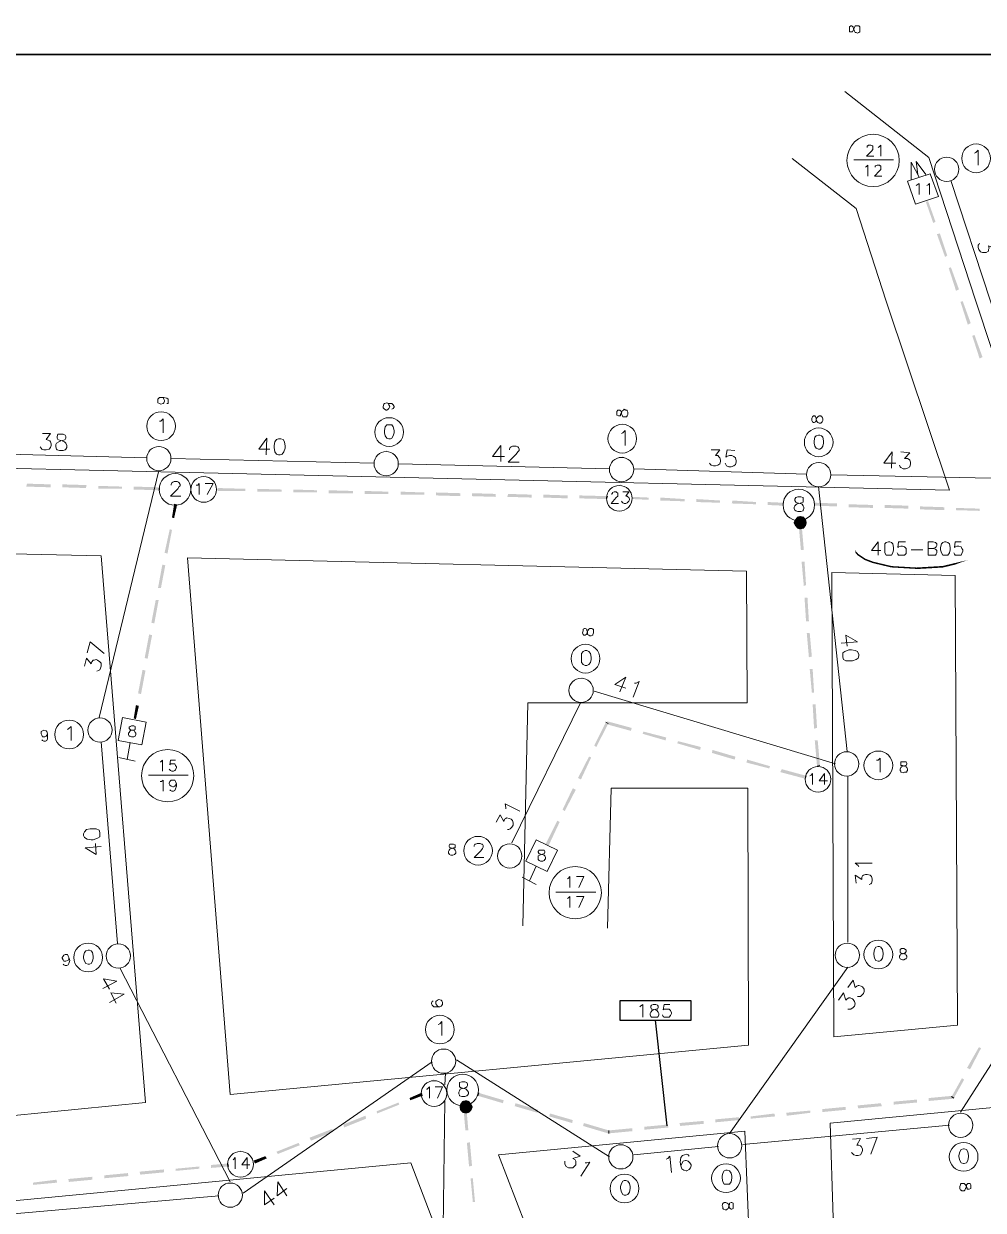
# Model space of a CAD drawing. Header units: millimetres. Extents: x -5 to 817, y 96 to 1062.
# Drawn here: x 230.9 to 338.4, y 295 to 427.9 of the extents above; entities that cross this region are included whole.
import ezdxf

# ---------------------------------------------------------------- set-up
doc = ezdxf.new("R2010")
doc.units = ezdxf.units.MM
for name, color, linetype, true_color in [('PDF_AERIAL', 8, 'Continuous', 0x808080), ('PDF_BORDER', 13, 'Continuous', 0xb85c5c), ('PDF_FEED', 11, 'Continuous', 0xff7f7f), ('PDF_HCOUNT', 8, 'Continuous', 0x808080), ('PDF_POLENUMBER', 8, 'Continuous', 0x808080), ('PDF_RDBKGRD', 8, 'Continuous', 0x808080), ('PDF_STRAND', 8, 'Continuous', 0x808080), ('PDF_TRUNKEXT', 8, 'Continuous', 0x808080)]:
    doc.layers.add(name, color=color, linetype=linetype, true_color=true_color)
doc.layers.add('PDF_DISTANCE', color=7, linetype='Continuous')

msp = doc.modelspace()

# ---------------------------------------------------------------- linework, layer by layer
at = {"layer": 'PDF_AERIAL', "lineweight": 9}
for points in [[(340.24, 393.71), (339.25, 396.84), (334.8, 410.36)], [(339.5, 403.68), (339.83, 402.69), (339, 403.02), (339.08, 402.78), (339, 402.61), (339, 402.45), (338.75, 402.28), (338.59, 402.28), (338.34, 402.28), (338.1, 402.36), (337.93, 402.61), (337.85, 402.86), (337.85, 403.11), (337.93, 403.19), (338.01, 403.35)], [(232.97, 382), (233.88, 382), (233.39, 381.34), (233.63, 381.26), (233.8, 381.17), (233.88, 381.09), (233.96, 380.84), (233.96, 380.68), (233.88, 380.43), (233.72, 380.27), (233.39, 380.18), (233.14, 380.18), (232.89, 380.27), (232.81, 380.35), (232.73, 380.51)], [(258.04, 379.61), (258.12, 381.5), (257.21, 380.27), (258.45, 380.27)], [(284.34, 378.87), (284.34, 380.68), (283.43, 379.44), (284.75, 379.44)], [(285.33, 380.18), (285.33, 380.27), (285.41, 380.43), (285.49, 380.51), (285.66, 380.6), (286.07, 380.6), (286.24, 380.51), (286.32, 380.43), (286.4, 380.27), (286.4, 380.1), (286.24, 379.94), (286.07, 379.69), (285.16, 378.78), (286.4, 378.78)], [(244.68, 379.28), (223.33, 379.85)], [(270.16, 378.7), (247.4, 379.2)], [(307.92, 380.18), (308.91, 380.18), (308.41, 379.53), (308.66, 379.53), (308.83, 379.36), (308.91, 379.28), (308.99, 379.03), (308.99, 378.87), (308.91, 378.62), (308.66, 378.45), (308.41, 378.37), (308.17, 378.37), (307.92, 378.45), (307.84, 378.54), (307.75, 378.7)], [(310.56, 380.1), (309.73, 380.18), (309.57, 379.36), (309.65, 379.44), (309.98, 379.53), (310.23, 379.53), (310.48, 379.44), (310.64, 379.28), (310.72, 378.95), (310.72, 378.78), (310.64, 378.54), (310.48, 378.37), (310.15, 378.29), (309.9, 378.29), (309.65, 378.37), (309.57, 378.54), (309.49, 378.7)], [(328.12, 378.12), (328.2, 379.94), (327.29, 378.7), (328.61, 378.7)], [(329.19, 379.94), (330.18, 379.85), (329.6, 379.2), (329.93, 379.2), (330.1, 379.11), (330.18, 379.03), (330.26, 378.78), (330.26, 378.62), (330.18, 378.29), (329.93, 378.12), (329.69, 378.04), (329.44, 378.04), (329.19, 378.21), (329.11, 378.29), (329.03, 378.45)], [(239.32, 350.17), (246, 377.88)], [(296.54, 378.04), (272.88, 378.62)], [(318.64, 377.46), (299.26, 378.04)], [(321.36, 377.38), (344.69, 376.89)], [(323.17, 346.38), (319.96, 376.06)], [(322.51, 358.5), (324.33, 358.67), (323.01, 359.41), (323.17, 358.17)], [(239.9, 357.35), (238.33, 358.67), (238, 357.43)], [(237.67, 355.95), (237.92, 356.85), (238.42, 356.19), (238.5, 356.44), (238.66, 356.6), (238.75, 356.6), (238.99, 356.69), (239.16, 356.6), (239.41, 356.44), (239.57, 356.27), (239.57, 355.95), (239.49, 355.7), (239.41, 355.53), (239.24, 355.45), (239.08, 355.37)], [(297.7, 353.06), (298.36, 354.71), (297.12, 353.88), (298.36, 353.47)], [(299.34, 354.05), (299.51, 354.05), (299.84, 354.21), (299.18, 352.48)], [(321.85, 344.98), (294.81, 353.14)], [(293.33, 351.91), (285.58, 336.16)], [(241.38, 324.86), (239.57, 347.45)], [(323.25, 325.03), (323.25, 343.66)], [(284.92, 339.95), (284.92, 340.12), (284.83, 340.53), (286.48, 339.7)], [(283.84, 338.47), (284.26, 339.29), (284.67, 338.55), (284.75, 338.8), (284.92, 338.88), (285, 338.96), (285.33, 338.88), (285.49, 338.8), (285.66, 338.63), (285.74, 338.38), (285.74, 338.14), (285.58, 337.89), (285.41, 337.72), (285.25, 337.64), (285.08, 337.64)], [(239.57, 335.75), (237.76, 335.58), (238.99, 334.84), (238.91, 336.08)], [(324.49, 333.44), (324.41, 333.6), (324.08, 333.85), (325.98, 333.85)], [(324.16, 331.62), (324.08, 332.53), (324.82, 332.04), (324.82, 332.28), (324.9, 332.45), (324.99, 332.53), (325.23, 332.61), (325.4, 332.61), (325.73, 332.53), (325.89, 332.37), (325.98, 332.12), (325.98, 331.87), (325.89, 331.62), (325.81, 331.54), (325.65, 331.46)], [(254, 298.15), (241.63, 322.14)], [(309.98, 303.59), (323.25, 322.22)], [(335.87, 305.98), (346.67, 322.8)], [(239.74, 319.83), (241.3, 320.66), (239.82, 320.9), (240.48, 319.75)], [(323.25, 319.92), (323.83, 320.74), (324.08, 319.92), (324.24, 320.08), (324.41, 320.16), (324.49, 320.16), (324.74, 320.08), (324.9, 320), (325.07, 319.75), (325.07, 319.5), (324.99, 319.26), (324.82, 319.09), (324.66, 318.93), (324.49, 318.93), (324.33, 318.93)], [(240.48, 318.27), (242.13, 319.17), (240.64, 319.34), (241.22, 318.18)], [(322.18, 318.51), (322.76, 319.34), (323.01, 318.51), (323.17, 318.68), (323.34, 318.76), (323.5, 318.76), (323.75, 318.68), (323.83, 318.6), (324, 318.35), (324.08, 318.1), (324, 317.85), (323.83, 317.69), (323.58, 317.52), (323.5, 317.52), (323.25, 317.52)], [(276.67, 311.59), (255.48, 296.91)], [(279.39, 311.84), (296.54, 300.95)], [(278.07, 309.03), (278.16, 310.35)], [(277.83, 287.35), (278.07, 307.22)], [(311.46, 302.35), (334.63, 304.5)], [(325.81, 301.28), (326.55, 303.18), (325.32, 303.01)], [(299.26, 301.2), (308.74, 302.11)], [(323.75, 302.93), (324.66, 303.01), (324.24, 302.27), (324.49, 302.27), (324.66, 302.19), (324.74, 302.11), (324.9, 301.86), (324.9, 301.69), (324.82, 301.45), (324.66, 301.2), (324.41, 301.12), (324.16, 301.12), (323.91, 301.2), (323.83, 301.28), (323.67, 301.45)], [(292.42, 301.61), (293.24, 301.04), (292.42, 300.79), (292.67, 300.62), (292.75, 300.46), (292.75, 300.29), (292.75, 300.05), (292.58, 299.88), (292.42, 299.72), (292.17, 299.72), (291.92, 299.72), (291.68, 299.88), (291.51, 300.13), (291.51, 300.21), (291.51, 300.46)], [(302.89, 300.71), (303.06, 300.79), (303.3, 301.04), (303.47, 299.22)], [(305.45, 301.04), (305.36, 301.2), (305.12, 301.28), (304.95, 301.2), (304.7, 301.12), (304.54, 300.87), (304.46, 300.38), (304.54, 299.96), (304.62, 299.63), (304.87, 299.47), (305.12, 299.39), (305.2, 299.39), (305.45, 299.55), (305.61, 299.72), (305.69, 299.96), (305.69, 300.05), (305.53, 300.29), (305.36, 300.46), (305.12, 300.54), (305.03, 300.54), (304.79, 300.46), (304.62, 300.21), (304.54, 299.96)], [(293.82, 300.29), (293.99, 300.29), (294.32, 300.38), (293.33, 298.81)], [(260.35, 296.58), (259.36, 298.15), (259.28, 296.58), (260.35, 297.41)], [(252.76, 296.58), (229.26, 294.52)], [(258.95, 295.59), (257.87, 297.16), (257.87, 295.59), (258.95, 296.34)]]:
    msp.add_lwpolyline(points, dxfattribs=at)
for points in [[(234.95, 381.92), (234.71, 381.92), (234.62, 381.67), (234.62, 381.5), (234.71, 381.34), (234.87, 381.26), (235.2, 381.17), (235.45, 381.09), (235.61, 380.93), (235.7, 380.68), (235.7, 380.43), (235.61, 380.27), (235.53, 380.18), (235.28, 380.1), (234.87, 380.1), (234.62, 380.18), (234.54, 380.27), (234.46, 380.51), (234.46, 380.76), (234.54, 380.93), (234.79, 381.09), (235.04, 381.17), (235.37, 381.26), (235.53, 381.34), (235.61, 381.5), (235.61, 381.67), (235.53, 381.83), (235.28, 381.92)], [(259.44, 381.42), (259.19, 381.34), (259.03, 381.09), (258.95, 380.68), (258.95, 380.43), (259.03, 379.94), (259.19, 379.69), (259.44, 379.61), (259.61, 379.61), (259.85, 379.69), (260.02, 379.94), (260.18, 380.35), (260.18, 380.6), (260.1, 381.09), (259.94, 381.34), (259.69, 381.42)], [(324.49, 357.26), (324.33, 357.59), (324.08, 357.68), (323.67, 357.76), (323.34, 357.76), (322.92, 357.59), (322.68, 357.43), (322.68, 357.1), (322.68, 356.93), (322.76, 356.69), (323.01, 356.52), (323.5, 356.52), (323.75, 356.52), (324.16, 356.69), (324.41, 356.85), (324.49, 357.1)], [(237.59, 336.98), (237.67, 336.73), (238, 336.57), (238.42, 336.49), (238.66, 336.49), (239.16, 336.65), (239.41, 336.82), (239.41, 337.15), (239.41, 337.31), (239.32, 337.56), (238.99, 337.72), (238.58, 337.72), (238.33, 337.72), (237.92, 337.64), (237.67, 337.39), (237.59, 337.15)]]:
    msp.add_lwpolyline(points, close=True, dxfattribs=at)
at = {"layer": 'PDF_BORDER', "lineweight": 25}
for points in [[(368.85, 424.46), (140.8, 424.46), (140.8, 505.83)], [(140.8, 205.97), (140.8, 424.46), (416.67, 424.46)]]:
    msp.add_lwpolyline(points, dxfattribs=at)
at = {"layer": 'PDF_DISTANCE', "color": 145, "lineweight": 25, "true_color": 0x4a8395}
msp.add_lwpolyline([(297.7, 316.29), (305.69, 316.29), (305.69, 318.43), (297.7, 318.43)], close=True, dxfattribs=at)
at = {"layer": 'PDF_DISTANCE', "lineweight": 0}
for points in [[(299.92, 317.77), (300, 317.85), (300.25, 318.02), (300.25, 316.62)], [(303.3, 318.02), (302.64, 318.02), (302.56, 317.44), (302.64, 317.52), (302.81, 317.52), (303.06, 317.52), (303.22, 317.52), (303.38, 317.36), (303.47, 317.11), (303.47, 317.03), (303.38, 316.78), (303.22, 316.62), (303.06, 316.62), (302.81, 316.62), (302.64, 316.62), (302.56, 316.7), (302.48, 316.87)]]:
    msp.add_lwpolyline(points, dxfattribs=at)
msp.add_lwpolyline([(301.41, 318.02), (301.24, 317.94), (301.16, 317.85), (301.16, 317.69), (301.24, 317.52), (301.32, 317.52), (301.65, 317.44), (301.82, 317.36), (301.98, 317.19), (302.07, 317.03), (302.07, 316.87), (301.98, 316.7), (301.9, 316.62), (301.74, 316.62), (301.41, 316.62), (301.24, 316.62), (301.16, 316.7), (301.08, 316.87), (301.08, 317.03), (301.16, 317.19), (301.32, 317.36), (301.49, 317.44), (301.74, 317.52), (301.9, 317.52), (301.98, 317.69), (301.98, 317.85), (301.9, 317.94), (301.74, 318.02)], close=True, dxfattribs=at)
at = {"layer": 'PDF_DISTANCE', "color": 145, "lineweight": 25, "true_color": 0x4a8395}
msp.add_lwpolyline([(301.65, 316.29), (302.97, 304.42)], dxfattribs=at)
at = {"layer": 'PDF_FEED', "color": 7, "lineweight": 9}
for points in [[(325.4, 414.07), (325.4, 414.24), (325.48, 414.24), (325.56, 414.32), (325.81, 414.32), (325.98, 414.24), (326.06, 414.24), (326.06, 414.07), (326.06, 413.99), (326.06, 413.82), (325.89, 413.66), (325.32, 413.08), (326.14, 413.08)], [(326.64, 414.07), (326.8, 414.15), (326.96, 414.32), (326.96, 413.08)], [(325.23, 411.84), (325.32, 411.93), (325.48, 412.09), (325.48, 410.86)], [(326.31, 411.84), (326.31, 412.01), (326.39, 412.01), (326.55, 412.09), (326.8, 412.09), (326.88, 412.01), (326.96, 412.01), (326.96, 411.84), (326.96, 411.76), (326.96, 411.6), (326.8, 411.43), (326.22, 410.86), (327.05, 410.86)], [(330.92, 409.78), (331, 409.87), (331.25, 410.03), (331.25, 408.79)], [(332.08, 409.78), (332.24, 409.87), (332.41, 410.03), (332.41, 408.79)], [(250.21, 376.23), (250.37, 376.23), (250.54, 376.39), (250.54, 375.16)], [(251.44, 375.16), (252.1, 376.39), (251.2, 376.39)], [(296.79, 375.16), (296.79, 375.24), (296.87, 375.32), (296.87, 375.4), (297.04, 375.49), (297.28, 375.49), (297.37, 375.4), (297.45, 375.32), (297.45, 375.24), (297.45, 375.07), (297.45, 374.99), (297.28, 374.83), (296.71, 374.17), (297.53, 374.17)], [(298.03, 375.49), (298.69, 375.49), (298.36, 374.99), (298.52, 374.99), (298.6, 374.91), (298.69, 374.83), (298.77, 374.66), (298.77, 374.58), (298.69, 374.41), (298.52, 374.25), (298.36, 374.17), (298.19, 374.17), (298.03, 374.25), (297.94, 374.33), (297.86, 374.41)], [(246.17, 345.23), (246.25, 345.23), (246.41, 345.39), (246.41, 344.16)], [(247.9, 345.39), (247.32, 345.39), (247.24, 344.9), (247.32, 344.98), (247.49, 344.98), (247.65, 344.98), (247.82, 344.98), (247.9, 344.81), (247.98, 344.65), (247.98, 344.57), (247.9, 344.32), (247.82, 344.24), (247.65, 344.16), (247.49, 344.16), (247.32, 344.24), (247.24, 344.32), (247.16, 344.4)], [(246.17, 343), (246.33, 343), (246.5, 343.17), (246.5, 341.93)], [(247.98, 342.75), (247.9, 342.59), (247.82, 342.51), (247.65, 342.42), (247.57, 342.42), (247.4, 342.51), (247.24, 342.59), (247.16, 342.75), (247.16, 342.84), (247.24, 343), (247.4, 343.17), (247.57, 343.17), (247.65, 343.17), (247.82, 343.17), (247.9, 343), (247.98, 342.75), (247.98, 342.51), (247.9, 342.18), (247.82, 342.01), (247.65, 341.93), (247.49, 341.93), (247.32, 342.01), (247.24, 342.09)], [(318.97, 343.66), (319.13, 343.74), (319.3, 343.91), (319.3, 342.67)], [(320.62, 342.67), (320.62, 343.91), (320.04, 343.08), (320.95, 343.08)], [(291.84, 332.12), (291.92, 332.2), (292.09, 332.37), (292.09, 331.13)], [(293.08, 331.13), (293.66, 332.37), (292.83, 332.37)], [(291.84, 329.89), (291.92, 329.97), (292.09, 330.14), (292.09, 328.9)], [(293.08, 328.9), (293.66, 330.14), (292.83, 330.14)], [(276.01, 308.54), (276.09, 308.54), (276.34, 308.79), (276.34, 307.55)], [(277.25, 307.55), (277.83, 308.79), (277, 308.79)], [(254.33, 300.62), (254.41, 300.71), (254.58, 300.87), (254.58, 299.63)], [(255.9, 299.63), (255.9, 300.87), (255.32, 300.05), (256.22, 300.05)]]:
    msp.add_lwpolyline(points, dxfattribs=at)
at = {"layer": 'PDF_FEED', "lineweight": 20}
for points in [[(323.91, 412.67), (328.37, 412.67)], [(331.99, 411.02), (330.92, 412.5), (331.09, 411.02), (330.35, 412.42), (330.35, 410.44)], [(331.09, 411.02), (331.25, 410.69)], [(331.25, 410.69), (331.25, 410.69)], [(332.9, 409.87), (332.9, 409.87)], [(330.43, 408.96), (330.43, 408.96)], [(332.08, 408.13), (332.08, 408.13)], [(247.4, 376.23), (247.4, 376.31), (247.49, 376.47), (247.57, 376.56), (247.73, 376.64), (248.06, 376.64), (248.23, 376.56), (248.31, 376.47), (248.39, 376.31), (248.39, 376.14), (248.31, 376.06), (248.15, 375.81), (247.32, 374.99), (248.47, 374.99)], [(251.2, 377.3), (251.2, 377.3)], [(297.78, 376.31), (297.78, 376.31)], [(249.71, 375.81), (249.71, 375.81)], [(252.6, 375.73), (252.6, 375.73)], [(251.11, 374.33), (251.11, 374.33)], [(296.21, 374.83), (296.21, 374.83)], [(299.18, 374.74), (299.18, 374.74)], [(297.7, 373.34), (297.7, 373.34)], [(243.28, 349.93), (243.28, 349.93)], [(241.71, 348.85), (241.71, 348.85)], [(244.35, 348.36), (244.35, 348.36)], [(242.79, 347.37), (242.46, 345.47)], [(242.79, 347.37), (242.79, 347.37)], [(241.55, 345.72), (243.36, 345.31)], [(319.96, 344.73), (319.96, 344.73)], [(244.85, 343.74), (249.3, 343.74)], [(318.47, 343.25), (318.47, 343.25)], [(321.44, 343.33), (321.44, 343.33)], [(319.96, 341.85), (319.96, 341.85)], [(287.72, 335.33), (287.72, 335.33)], [(289.53, 335.91), (289.53, 335.91)], [(290.11, 334.18), (290.11, 334.18)], [(288.3, 333.52), (287.55, 331.87)], [(288.3, 333.52), (288.3, 333.52)], [(286.73, 332.28), (288.3, 331.46)], [(290.52, 330.63), (294.98, 330.63)], [(276.75, 309.61), (276.75, 309.61)], [(275.44, 307.96), (275.44, 307.96)], [(278.4, 308.29), (278.4, 308.29)], [(277.08, 306.64), (277.08, 306.64)], [(255.15, 301.69), (255.15, 301.69)], [(253.83, 300.05), (253.83, 300.05)], [(256.72, 300.38), (256.72, 300.38)], [(255.4, 298.73), (255.4, 298.73)]]:
    msp.add_lwpolyline(points, dxfattribs=at)
for points in [[(332.49, 411.1), (329.93, 410.28), (330.84, 407.72), (333.4, 408.55)], [(317.65, 374.91), (317.4, 374.83), (317.32, 374.66), (317.32, 374.5), (317.4, 374.33), (317.57, 374.25), (317.9, 374.17), (318.14, 374.08), (318.23, 373.92), (318.31, 373.75), (318.31, 373.59), (318.23, 373.42), (318.23, 373.34), (317.98, 373.26), (317.65, 373.26), (317.4, 373.34), (317.32, 373.42), (317.24, 373.59), (317.24, 373.75), (317.32, 373.92), (317.48, 374.08), (317.73, 374.17), (318.06, 374.25), (318.23, 374.33), (318.23, 374.5), (318.23, 374.66), (318.23, 374.83), (317.98, 374.91)], [(241.47, 347.62), (244.11, 347.12), (244.6, 349.68), (241.96, 350.17)], [(287.14, 334.1), (289.53, 332.94), (290.69, 335.33), (288.3, 336.49)], [(279.97, 309.36), (279.72, 309.28), (279.72, 309.12), (279.72, 308.95), (279.72, 308.79), (279.89, 308.7), (280.22, 308.62), (280.46, 308.54), (280.63, 308.37), (280.71, 308.21), (280.71, 308.04), (280.63, 307.88), (280.55, 307.8), (280.3, 307.71), (279.97, 307.71), (279.72, 307.8), (279.72, 307.88), (279.64, 308.04), (279.64, 308.21), (279.72, 308.37), (279.8, 308.54), (280.05, 308.62), (280.38, 308.7), (280.55, 308.79), (280.63, 308.95), (280.63, 309.12), (280.55, 309.28), (280.3, 309.36)]]:
    msp.add_lwpolyline(points, close=True, dxfattribs=at)
at = {"layer": 'PDF_FEED', "lineweight": 0}
for points in [[(246.08, 375.98), (246.08, 375.65)], [(296.29, 374.99), (296.21, 374.66)], [(247.73, 374.08), (248.06, 374)], [(316, 374.25), (316, 373.92)], [(296.13, 349.68), (296.38, 349.51)], [(320.12, 344.81), (319.79, 344.73)], [(318.56, 343.66), (318.47, 343.33)], [(275.44, 308.13), (275.52, 307.8)], [(281.78, 307.8), (281.87, 308.13)], [(335.13, 307.55), (334.88, 307.71)], [(280.13, 306.72), (280.46, 306.72)], [(296.46, 303.59), (296.46, 303.92)], [(253.75, 300.21), (253.83, 299.88)]]:
    msp.add_lwpolyline(points, dxfattribs=at)
at = {"layer": 'PDF_FEED', "color": 7, "lineweight": 9}
for points in [[(242.95, 349.27), (242.79, 349.18), (242.7, 349.1), (242.7, 348.94), (242.79, 348.85), (242.87, 348.77), (243.12, 348.77), (243.28, 348.69), (243.36, 348.52), (243.45, 348.44), (243.45, 348.28), (243.36, 348.11), (243.2, 348.03), (242.95, 348.03), (242.79, 348.11), (242.7, 348.11), (242.62, 348.28), (242.62, 348.44), (242.7, 348.52), (242.79, 348.69), (242.95, 348.77), (243.2, 348.77), (243.36, 348.85), (243.36, 348.94), (243.36, 349.1), (243.36, 349.18), (243.2, 349.27)], [(288.79, 335.33), (288.63, 335.33), (288.54, 335.17), (288.54, 335.09), (288.63, 334.92), (288.71, 334.92), (288.96, 334.84), (289.2, 334.76), (289.29, 334.67), (289.37, 334.51), (289.37, 334.34), (289.29, 334.26), (289.2, 334.18), (289.04, 334.1), (288.79, 334.1), (288.63, 334.18), (288.54, 334.26), (288.54, 334.34), (288.54, 334.51), (288.54, 334.67), (288.71, 334.76), (288.87, 334.84), (289.12, 334.92), (289.2, 334.92), (289.29, 335.09), (289.29, 335.17), (289.2, 335.33), (289.04, 335.33)]]:
    msp.add_lwpolyline(points, close=True, dxfattribs=at)
at = {"layer": 'PDF_FEED', "lineweight": 20}
for centre, radius in [((326.08, 412.6), 2.93), ((247.83, 375.74), 1.77), ((251.05, 375.74), 1.44), ((297.63, 374.75), 1.44), ((317.75, 374.01), 1.77), ((247.01, 343.67), 2.93), ((319.9, 343.26), 1.44), ((292.69, 330.56), 2.93), ((280.07, 308.46), 1.77), ((276.86, 308.05), 1.44), ((255.17, 300.13), 1.44)]:
    msp.add_circle(centre, radius, dxfattribs=at)
at = {"layer": 'PDF_FEED', "transparency": 33554559}
for points in [[(332.24, 408.05), (331.99, 407.97), (333.07, 405.74)], [(331.99, 407.97), (333.07, 405.74), (332.82, 405.58)], [(333.56, 404.42), (333.23, 404.34), (334.39, 401.95)], [(333.23, 404.34), (334.39, 401.95), (334.14, 401.79)], [(334.8, 400.63), (334.55, 400.55), (335.7, 398.16)], [(334.55, 400.55), (335.7, 398.16), (335.37, 397.99)], [(336.12, 396.84), (335.87, 396.76), (337.02, 394.37)], [(335.87, 396.76), (337.02, 394.37), (336.69, 394.2)], [(337.44, 393.05), (337.19, 392.96), (338.34, 390.57)], [(337.19, 392.96), (338.34, 390.57), (338.01, 390.41)], [(231.24, 376.39), (231.16, 376.06), (233.88, 376.31)], [(231.16, 376.06), (233.88, 376.31), (233.88, 375.98)], [(235.2, 376.31), (235.2, 375.98), (237.92, 376.23)], [(235.2, 375.98), (237.92, 376.23), (237.84, 375.9)], [(239.24, 376.14), (239.24, 375.81), (241.88, 376.06)], [(239.24, 375.81), (241.88, 376.06), (241.88, 375.81)], [(243.2, 376.06), (243.2, 375.73), (246.08, 375.98)], [(243.2, 375.73), (246.08, 375.98), (246.08, 375.65)], [(252.6, 375.9), (252.6, 375.57), (255.73, 375.81)], [(252.6, 375.57), (255.73, 375.81), (255.73, 375.57)], [(257.05, 375.81), (257.05, 375.49), (259.77, 375.73)], [(257.05, 375.49), (259.77, 375.73), (259.77, 375.49)], [(261.09, 375.73), (261.09, 375.4), (263.73, 375.65)], [(261.09, 375.4), (263.73, 375.65), (263.73, 375.4)], [(265.05, 375.65), (265.05, 375.32), (267.77, 375.57)], [(265.05, 375.32), (267.77, 375.57), (267.77, 375.32)], [(269.09, 375.57), (269.09, 375.24), (271.73, 375.49)], [(269.09, 375.24), (271.73, 375.49), (271.73, 375.24)], [(273.13, 375.49), (273.13, 375.16), (275.76, 375.4)], [(273.13, 375.16), (275.76, 375.4), (275.76, 375.16)], [(277.08, 375.4), (277.08, 375.07), (279.8, 375.32)], [(277.08, 375.07), (279.8, 375.32), (279.8, 374.99)], [(281.12, 375.32), (281.12, 374.99), (283.76, 375.24)], [(281.12, 374.99), (283.76, 375.24), (283.76, 374.91)], [(285.16, 375.24), (285.08, 374.91), (287.8, 375.16)], [(285.08, 374.91), (287.8, 375.16), (287.8, 374.83)], [(289.12, 375.16), (289.12, 374.83), (291.84, 375.07)], [(289.12, 374.83), (291.84, 375.07), (291.84, 374.74)], [(293.16, 375.07), (293.16, 374.74), (296.29, 374.99)], [(293.16, 374.74), (296.29, 374.99), (296.21, 374.66)], [(247.49, 372.6), (247.73, 372.52), (247.73, 374.08)], [(247.73, 372.52), (247.73, 374.08), (248.06, 374)], [(299.18, 374.91), (299.18, 374.66), (300.91, 374.83)], [(299.18, 374.66), (300.91, 374.83), (300.91, 374.58)], [(302.23, 374.83), (302.23, 374.5), (304.95, 374.66)], [(302.23, 374.5), (304.95, 374.66), (304.95, 374.41)], [(306.27, 374.66), (306.27, 374.33), (308.91, 374.5)], [(306.27, 374.33), (308.91, 374.5), (308.91, 374.25)], [(310.31, 374.5), (310.23, 374.17), (312.95, 374.33)], [(310.23, 374.17), (312.95, 374.33), (312.95, 374.08)], [(314.27, 374.33), (314.27, 374), (316, 374.25)], [(314.27, 374), (316, 374.25), (316, 373.92)], [(319.54, 374.25), (319.54, 373.92), (322.02, 374.17)], [(319.54, 373.92), (322.02, 374.17), (322.02, 373.84)], [(323.34, 374.08), (323.34, 373.75), (326.06, 374)], [(323.34, 373.75), (326.06, 374), (326.06, 373.67)], [(327.38, 374), (327.38, 373.67), (330.02, 373.92)], [(327.38, 373.67), (330.02, 373.92), (330.02, 373.59)], [(331.33, 373.84), (331.33, 373.51), (334.06, 373.75)], [(331.33, 373.51), (334.06, 373.75), (334.06, 373.42)], [(335.37, 373.67), (335.37, 373.42), (338.01, 373.59)], [(335.37, 373.42), (338.01, 373.59), (338.01, 373.34)], [(317.9, 372.02), (317.32, 372.35), (317.15, 372.02)], [(317.57, 372.68), (317.9, 372.02), (317.32, 372.35)], [(317.9, 372.76), (317.57, 372.68), (317.9, 372.02)], [(317.9, 372.02), (318.31, 372.68), (317.9, 372.76)], [(318.56, 372.35), (317.9, 372.02), (318.31, 372.68)], [(318.64, 372.02), (318.56, 372.35), (317.9, 372.02)], [(246.66, 368.64), (246.99, 368.56), (247.24, 371.28)], [(246.99, 368.56), (247.24, 371.28), (247.49, 371.2)], [(317.15, 372.02), (317.32, 371.69), (317.9, 372.02)], [(317.32, 371.69), (317.9, 372.02), (317.57, 371.36)], [(317.9, 372.02), (317.57, 371.36), (317.9, 371.28)], [(318.06, 371.86), (317.73, 371.86), (318.31, 368.97)], [(317.73, 371.86), (318.31, 368.97), (317.98, 368.97)], [(317.9, 371.28), (318.31, 371.36), (317.9, 372.02)], [(318.31, 371.36), (317.9, 372.02), (318.56, 371.69)], [(317.9, 372.02), (318.56, 371.69), (318.64, 372.02)], [(245.92, 364.68), (246.25, 364.68), (246.41, 367.32)], [(246.25, 364.68), (246.41, 367.32), (246.74, 367.24)], [(318.39, 367.65), (318.06, 367.65), (318.56, 365.01)], [(318.06, 367.65), (318.56, 365.01), (318.31, 364.93)], [(245.18, 360.81), (245.51, 360.73), (245.67, 363.37)], [(245.51, 360.73), (245.67, 363.37), (246, 363.37)], [(318.72, 363.61), (318.39, 363.61), (318.88, 360.97)], [(318.39, 363.61), (318.88, 360.97), (318.56, 360.97)], [(244.43, 356.85), (244.76, 356.77), (244.93, 359.49)], [(244.76, 356.77), (244.93, 359.49), (245.26, 359.41)], [(318.97, 359.66), (318.64, 359.66), (319.21, 357.02)], [(318.64, 359.66), (319.21, 357.02), (318.88, 356.93)], [(243.69, 352.89), (244.02, 352.81), (244.19, 355.53)], [(244.02, 352.81), (244.19, 355.53), (244.52, 355.45)], [(319.3, 355.62), (318.97, 355.62), (319.46, 352.98)], [(318.97, 355.62), (319.46, 352.98), (319.21, 352.98)], [(243.2, 350.09), (243.45, 350.01), (243.45, 351.58)], [(243.45, 350.01), (243.45, 351.58), (243.78, 351.49)], [(319.63, 351.66), (319.3, 351.66), (319.79, 349.02)], [(319.3, 351.66), (319.79, 349.02), (319.46, 348.94)], [(294.81, 347.04), (295.06, 346.88), (296.13, 349.68)], [(295.06, 346.88), (296.13, 349.68), (296.38, 349.51)], [(296.29, 349.76), (296.21, 349.43), (299.02, 349.02)], [(296.21, 349.43), (299.02, 349.02), (298.93, 348.69)], [(300.33, 348.61), (300.25, 348.36), (302.89, 347.95)], [(300.25, 348.36), (302.89, 347.95), (302.81, 347.62)], [(304.21, 347.54), (304.13, 347.29), (306.77, 346.88)], [(304.13, 347.29), (306.77, 346.88), (306.68, 346.55)], [(319.87, 347.62), (319.54, 347.62), (320.12, 344.81)], [(319.54, 347.62), (320.12, 344.81), (319.79, 344.73)], [(293, 343.41), (293.33, 343.25), (294.23, 345.8)], [(293.33, 343.25), (294.23, 345.8), (294.48, 345.72)], [(308.08, 346.55), (308, 346.22), (310.64, 345.8)], [(308, 346.22), (310.64, 345.8), (310.56, 345.47)], [(311.96, 345.47), (311.88, 345.14), (314.52, 344.73)], [(311.88, 345.14), (314.52, 344.73), (314.43, 344.48)], [(315.83, 344.4), (315.67, 344.07), (318.56, 343.66)], [(315.67, 344.07), (318.56, 343.66), (318.47, 343.33)], [(291.27, 339.87), (291.51, 339.7), (292.42, 342.26)], [(291.51, 339.7), (292.42, 342.26), (292.75, 342.09)], [(289.37, 335.99), (289.7, 335.83), (290.69, 338.63)], [(289.7, 335.83), (290.69, 338.63), (290.94, 338.47)], [(337.93, 313.24), (336.94, 310.76), (336.61, 310.93)], [(338.18, 313.15), (337.93, 313.24), (336.94, 310.76)], [(336.03, 309.77), (335.13, 307.55), (334.88, 307.71)], [(336.28, 309.61), (336.03, 309.77), (335.13, 307.55)], [(274.12, 307.55), (274.2, 307.3), (275.44, 308.13)], [(274.2, 307.3), (275.44, 308.13), (275.52, 307.8)], [(280.05, 307.22), (280.46, 306.56), (279.8, 306.89)], [(280.46, 307.3), (280.05, 307.22), (280.46, 306.56)], [(280.46, 306.56), (280.79, 307.22), (280.46, 307.3)], [(281.04, 306.89), (280.46, 306.56), (280.79, 307.22)], [(284.67, 307.3), (281.78, 307.8), (281.87, 308.13)], [(284.59, 306.97), (284.67, 307.3), (281.78, 307.8)], [(331, 307.05), (331, 307.38), (328.37, 306.81)], [(331, 307.38), (328.37, 306.81), (328.37, 307.14)], [(335.04, 307.47), (334.96, 307.8), (332.32, 307.22)], [(334.96, 307.8), (332.32, 307.22), (332.32, 307.55)], [(270.41, 306.06), (270.49, 305.82), (272.88, 307.05)], [(270.49, 305.82), (272.88, 307.05), (272.96, 306.81)], [(280.46, 306.56), (279.8, 306.89), (279.72, 306.56)], [(279.72, 306.56), (279.8, 306.15), (280.46, 306.56)], [(279.8, 306.15), (280.46, 306.56), (280.05, 305.9)], [(280.46, 306.56), (280.05, 305.9), (280.46, 305.82)], [(280.38, 303.92), (280.71, 303.92), (280.13, 306.72)], [(280.71, 303.92), (280.13, 306.72), (280.46, 306.72)], [(281.21, 306.56), (281.04, 306.89), (280.46, 306.56)], [(280.46, 305.82), (280.79, 305.9), (280.46, 306.56)], [(280.79, 305.9), (280.46, 306.56), (281.04, 306.15)], [(280.46, 306.56), (281.04, 306.15), (281.21, 306.56)], [(288.54, 306.23), (285.91, 306.64), (285.99, 306.97)], [(288.46, 305.9), (288.54, 306.23), (285.91, 306.64)], [(292.42, 305.08), (289.78, 305.49), (289.86, 305.82)], [(315.09, 305.49), (315.01, 305.82), (312.37, 305.24)], [(315.01, 305.82), (312.37, 305.24), (312.37, 305.49)], [(319.05, 306.15), (316.41, 305.57), (316.33, 305.9)], [(319.05, 305.9), (319.05, 306.15), (316.41, 305.57)], [(323.01, 306.23), (323.01, 306.56), (320.37, 305.98)], [(323.01, 306.56), (320.37, 305.98), (320.37, 306.31)], [(326.96, 306.97), (324.41, 306.39), (324.33, 306.72)], [(327.05, 306.64), (326.96, 306.97), (324.41, 306.39)], [(266.7, 304.58), (266.78, 304.25), (269.17, 305.57)], [(266.78, 304.25), (269.17, 305.57), (269.25, 305.24)], [(292.34, 304.75), (292.42, 305.08), (289.78, 305.49)], [(296.46, 303.92), (293.57, 304.42), (293.66, 304.75)], [(303.14, 304.25), (303.06, 304.58), (300.42, 304)], [(303.06, 304.58), (300.42, 304), (300.42, 304.33)], [(307.1, 304.99), (304.46, 304.42), (304.37, 304.75)], [(307.1, 304.66), (307.1, 304.99), (304.46, 304.42)], [(311.05, 305.08), (311.05, 305.4), (308.41, 304.83)], [(311.05, 305.4), (308.41, 304.83), (308.41, 305.16)], [(262.9, 303.1), (263.07, 302.77), (265.46, 304.09)], [(263.07, 302.77), (265.46, 304.09), (265.54, 303.76)], [(296.38, 303.59), (296.46, 303.92), (293.57, 304.42)], [(299.1, 303.84), (299.1, 304.17), (296.46, 303.59)], [(299.1, 304.17), (296.46, 303.59), (296.46, 303.92)], [(259.19, 301.53), (259.36, 301.28), (261.67, 302.52)], [(259.36, 301.28), (261.67, 302.52), (261.83, 302.27)], [(281.12, 299.96), (280.55, 302.52), (280.88, 302.6)], [(280.79, 299.88), (281.12, 299.96), (280.55, 302.52)], [(256.64, 300.54), (256.8, 300.21), (257.96, 301.04)], [(256.8, 300.21), (257.96, 301.04), (258.12, 300.79)], [(239.9, 298.89), (239.9, 298.56), (242.54, 299.14)], [(239.9, 298.56), (242.54, 299.14), (242.62, 298.81)], [(243.86, 299.3), (243.94, 298.97), (246.58, 299.55)], [(243.94, 298.97), (246.58, 299.55), (246.58, 299.22)], [(247.9, 299.63), (247.9, 299.39), (250.54, 299.88)], [(247.9, 299.39), (250.54, 299.88), (250.54, 299.63)], [(251.86, 300.05), (251.86, 299.72), (253.75, 300.21)], [(251.86, 299.72), (253.75, 300.21), (253.83, 299.88)], [(231.9, 298.07), (231.9, 297.82), (234.54, 298.4)], [(231.9, 297.82), (234.54, 298.4), (234.62, 298.07)], [(235.86, 298.48), (235.94, 298.15), (238.58, 298.73)], [(235.94, 298.15), (238.58, 298.73), (238.58, 298.4)], [(281.21, 295.92), (281.45, 295.92), (280.96, 298.56)], [(281.45, 295.92), (280.96, 298.56), (281.21, 298.56)]]:
    msp.add_solid(points, dxfattribs=at)
at = {"layer": 'PDF_HCOUNT', "lineweight": 9}
for points in [[(337.44, 413.41), (337.6, 413.49), (337.85, 413.74), (337.85, 412.09)], [(246.08, 383.4), (246.25, 383.4), (246.5, 383.65), (246.5, 382.08)], [(297.86, 382), (298.03, 382.08), (298.27, 382.33), (298.27, 380.68)], [(235.78, 348.85), (235.94, 348.94), (236.19, 349.18), (236.19, 347.62)], [(326.47, 345.39), (326.64, 345.39), (326.88, 345.64), (326.88, 344.07)], [(281.37, 335.75), (281.37, 335.83), (281.45, 335.99), (281.54, 335.99), (281.7, 336.08), (282.03, 336.08), (282.2, 335.99), (282.28, 335.99), (282.36, 335.83), (282.36, 335.66), (282.28, 335.5), (282.11, 335.25), (281.37, 334.51), (282.44, 334.51)], [(277.33, 315.79), (277.5, 315.88), (277.74, 316.12), (277.74, 314.56)]]:
    msp.add_lwpolyline(points, dxfattribs=at)
for points in [[(271.81, 382.99), (271.56, 382.99), (271.4, 382.74), (271.31, 382.33), (271.31, 382.08), (271.4, 381.75), (271.56, 381.5), (271.81, 381.42), (271.97, 381.42), (272.14, 381.5), (272.3, 381.75), (272.38, 382.08), (272.38, 382.33), (272.3, 382.74), (272.14, 382.99), (271.97, 382.99)], [(319.96, 381.83), (319.71, 381.75), (319.54, 381.59), (319.46, 381.17), (319.46, 380.93), (319.54, 380.6), (319.71, 380.35), (319.96, 380.27), (320.12, 380.27), (320.29, 380.35), (320.45, 380.6), (320.53, 380.93), (320.53, 381.17), (320.45, 381.59), (320.29, 381.75), (320.12, 381.83)], [(293.82, 357.68), (293.57, 357.59), (293.41, 357.35), (293.41, 356.93), (293.41, 356.69), (293.41, 356.36), (293.57, 356.11), (293.82, 356.03), (293.99, 356.03), (294.23, 356.11), (294.4, 356.36), (294.48, 356.69), (294.48, 356.93), (294.4, 357.35), (294.23, 357.59), (293.99, 357.68)], [(326.64, 324.53), (326.39, 324.45), (326.22, 324.2), (326.14, 323.79), (326.14, 323.63), (326.22, 323.21), (326.39, 322.97), (326.64, 322.88), (326.8, 322.88), (326.96, 322.97), (327.13, 323.21), (327.21, 323.63), (327.21, 323.79), (327.13, 324.2), (326.96, 324.45), (326.8, 324.53)], [(238.09, 324.12), (237.84, 324.04), (237.67, 323.87), (237.59, 323.46), (237.59, 323.21), (237.67, 322.88), (237.84, 322.64), (238.09, 322.55), (238.25, 322.55), (238.42, 322.64), (238.58, 322.88), (238.66, 323.21), (238.66, 323.46), (238.58, 323.87), (238.42, 324.04), (238.25, 324.12)], [(336.2, 301.86), (335.95, 301.78), (335.79, 301.53), (335.7, 301.12), (335.7, 300.95), (335.79, 300.54), (335.95, 300.29), (336.2, 300.21), (336.28, 300.21), (336.53, 300.29), (336.69, 300.54), (336.78, 300.95), (336.78, 301.12), (336.69, 301.53), (336.53, 301.78), (336.28, 301.86)], [(309.57, 299.47), (309.4, 299.39), (309.24, 299.14), (309.16, 298.81), (309.16, 298.56), (309.24, 298.15), (309.4, 297.9), (309.57, 297.9), (309.73, 297.9), (309.98, 297.9), (310.15, 298.15), (310.23, 298.56), (310.23, 298.81), (310.15, 299.14), (309.98, 299.39), (309.73, 299.47)], [(298.19, 298.31), (298.03, 298.23), (297.86, 297.98), (297.78, 297.65), (297.78, 297.41), (297.86, 297), (298.03, 296.75), (298.19, 296.67), (298.36, 296.67), (298.6, 296.75), (298.77, 297), (298.85, 297.41), (298.85, 297.65), (298.77, 297.98), (298.6, 298.23), (298.36, 298.31)]]:
    msp.add_lwpolyline(points, close=True, dxfattribs=at)
for centre in [(337.62, 412.84), (246.27, 382.83), (271.83, 382.17), (297.96, 381.43), (319.98, 381.02), (293.84, 356.78), (235.96, 348.29), (326.66, 344.82), (281.8, 335.26), (238.1, 323.3), (326.66, 323.63), (277.52, 315.22), (336.22, 300.96), (309.59, 298.57), (298.21, 297.41)]:
    msp.add_circle(centre, 1.61, dxfattribs=at)
at = {"layer": 'PDF_POLENUMBER', "lineweight": 9}
for points in [[(323.42, 427.26), (323.42, 427.01), (323.58, 427.01), (323.67, 427.01), (323.75, 427.01), (323.83, 427.18), (323.91, 427.34), (324, 427.51), (324.08, 427.67), (324.24, 427.67), (324.41, 427.67), (324.49, 427.67), (324.57, 427.59), (324.57, 427.43), (324.57, 427.18), (324.57, 427.01), (324.49, 426.93), (324.33, 426.85), (324.16, 426.93), (324.08, 426.93), (324, 427.1), (323.91, 427.26), (323.83, 427.51), (323.83, 427.59), (323.67, 427.67), (323.58, 427.67), (323.42, 427.59), (323.42, 427.43)], [(297.37, 384.22), (297.37, 384.06), (297.53, 383.98), (297.61, 383.98), (297.78, 383.98), (297.78, 384.14), (297.86, 384.31), (297.94, 384.55), (298.11, 384.64), (298.19, 384.72), (298.36, 384.64), (298.52, 384.64), (298.52, 384.55), (298.6, 384.39), (298.6, 384.14), (298.52, 383.98), (298.44, 383.89), (298.36, 383.89), (298.19, 383.89), (298.03, 383.89), (297.94, 384.06), (297.86, 384.22), (297.86, 384.47), (297.78, 384.55), (297.7, 384.64), (297.53, 384.64), (297.45, 384.64), (297.37, 384.47)], [(319.21, 383.48), (319.3, 383.32), (319.38, 383.24), (319.46, 383.24), (319.63, 383.32), (319.71, 383.4), (319.71, 383.65), (319.79, 383.81), (319.87, 383.89), (320.04, 383.98), (320.2, 383.98), (320.29, 383.89), (320.37, 383.89), (320.45, 383.65), (320.45, 383.48), (320.37, 383.32), (320.29, 383.24), (320.2, 383.15), (320.04, 383.15), (319.87, 383.24), (319.79, 383.32), (319.71, 383.57), (319.71, 383.73), (319.63, 383.89), (319.54, 383.98), (319.38, 383.98), (319.3, 383.89), (319.21, 383.73)], [(293.49, 359.66), (293.57, 359.49), (293.66, 359.41), (293.82, 359.41), (293.9, 359.49), (293.99, 359.57), (294.07, 359.82), (294.15, 359.99), (294.23, 360.07), (294.32, 360.15), (294.56, 360.15), (294.65, 360.07), (294.73, 360.07), (294.73, 359.82), (294.73, 359.66), (294.65, 359.49), (294.65, 359.41), (294.48, 359.33), (294.32, 359.33), (294.23, 359.41), (294.07, 359.49), (294.07, 359.74), (293.99, 359.9), (293.99, 360.07), (293.82, 360.15), (293.74, 360.15), (293.57, 360.07), (293.57, 359.9)], [(329.36, 345.23), (329.19, 345.23), (329.19, 345.06), (329.19, 344.98), (329.19, 344.81), (329.36, 344.81), (329.6, 344.73), (329.77, 344.65), (329.85, 344.57), (329.93, 344.4), (329.93, 344.24), (329.85, 344.16), (329.85, 344.07), (329.6, 344.07), (329.44, 343.99), (329.19, 344.07), (329.19, 344.16), (329.11, 344.24), (329.11, 344.4), (329.19, 344.57), (329.27, 344.65), (329.44, 344.73), (329.69, 344.81), (329.77, 344.81), (329.85, 344.98), (329.85, 345.06), (329.77, 345.23), (329.6, 345.23)], [(278.82, 335.99), (278.65, 335.99), (278.57, 335.83), (278.57, 335.75), (278.65, 335.58), (278.73, 335.58), (278.98, 335.5), (279.15, 335.42), (279.23, 335.33), (279.31, 335.17), (279.31, 335), (279.23, 334.92), (279.15, 334.84), (278.98, 334.76), (278.73, 334.76), (278.57, 334.84), (278.57, 334.92), (278.49, 335), (278.49, 335.17), (278.57, 335.33), (278.65, 335.42), (278.82, 335.5), (279.06, 335.58), (279.23, 335.58), (279.23, 335.75), (279.23, 335.83), (279.23, 335.91), (279.06, 335.99)], [(329.27, 324.29), (329.11, 324.2), (329.11, 324.12), (329.11, 323.96), (329.11, 323.87), (329.27, 323.79), (329.52, 323.71), (329.69, 323.71), (329.77, 323.54), (329.85, 323.46), (329.85, 323.3), (329.77, 323.13), (329.69, 323.13), (329.52, 323.05), (329.36, 323.05), (329.11, 323.13), (329.03, 323.3), (329.03, 323.46), (329.11, 323.54), (329.19, 323.71), (329.36, 323.71), (329.6, 323.79), (329.69, 323.87), (329.77, 323.96), (329.77, 324.12), (329.69, 324.2), (329.52, 324.29)], [(337.02, 297.82), (336.94, 297.98), (336.78, 297.98), (336.69, 297.98), (336.61, 297.9), (336.53, 297.82), (336.53, 297.57), (336.45, 297.41), (336.36, 297.24), (336.28, 297.16), (336.03, 297.16), (335.95, 297.24), (335.87, 297.24), (335.79, 297.41), (335.79, 297.65), (335.87, 297.82), (335.87, 297.9), (335.95, 297.98), (336.2, 297.98), (336.28, 297.98), (336.45, 297.82), (336.53, 297.65), (336.61, 297.49), (336.61, 297.33), (336.78, 297.33), (336.86, 297.33), (337.02, 297.41), (337.02, 297.57)], [(310.39, 295.59), (310.39, 295.76), (310.23, 295.84), (310.15, 295.84), (309.98, 295.76), (309.98, 295.59), (309.9, 295.43), (309.82, 295.18), (309.73, 295.1), (309.65, 295.02), (309.49, 295.02), (309.32, 295.1), (309.24, 295.18), (309.24, 295.35), (309.16, 295.51), (309.24, 295.76), (309.32, 295.76), (309.4, 295.84), (309.57, 295.84), (309.73, 295.76), (309.82, 295.68), (309.9, 295.51), (309.98, 295.26), (310.06, 295.18), (310.15, 295.1), (310.23, 295.1), (310.39, 295.18), (310.39, 295.35)]]:
    msp.add_lwpolyline(points, close=True, dxfattribs=at)
for points in [[(246.33, 386.04), (246.5, 386.04), (246.58, 385.87), (246.66, 385.71), (246.66, 385.63), (246.58, 385.46), (246.5, 385.38), (246.25, 385.3), (246.08, 385.38), (245.92, 385.46), (245.92, 385.71), (245.92, 385.87), (246.08, 386.04), (246.33, 386.04), (246.58, 386.04), (246.91, 385.96), (247.07, 385.87), (247.07, 385.71), (247.07, 385.54), (247.07, 385.38), (246.91, 385.38)], [(271.56, 385.46), (271.73, 385.38), (271.81, 385.21), (271.89, 385.05), (271.81, 384.8), (271.73, 384.72), (271.56, 384.64), (271.48, 384.64), (271.31, 384.72), (271.15, 384.88), (271.15, 385.05), (271.23, 385.3), (271.31, 385.38), (271.56, 385.46), (271.81, 385.38), (272.14, 385.38), (272.3, 385.21), (272.38, 385.05), (272.38, 384.97), (272.3, 384.8), (272.14, 384.72)], [(233.55, 348.36), (233.47, 348.2), (233.39, 348.11), (233.22, 348.03), (233.14, 348.03), (232.97, 348.03), (232.89, 348.2), (232.81, 348.36), (232.81, 348.61), (232.97, 348.69), (233.14, 348.77), (233.39, 348.69), (233.47, 348.61), (233.55, 348.36), (233.55, 348.11), (233.55, 347.78), (233.47, 347.62), (233.3, 347.54), (233.14, 347.54), (232.97, 347.62), (232.89, 347.7)], [(235.94, 323.3), (235.94, 323.05), (235.78, 322.97), (235.61, 322.88), (235.37, 322.88), (235.28, 323.05), (235.2, 323.21), (235.2, 323.3), (235.28, 323.46), (235.37, 323.54), (235.53, 323.63), (235.61, 323.63), (235.78, 323.63), (235.86, 323.46), (235.94, 323.3), (236.03, 322.97), (235.94, 322.64), (235.86, 322.47), (235.7, 322.39), (235.53, 322.39), (235.37, 322.47), (235.28, 322.55)], [(277.5, 317.77), (277.25, 317.85), (277.17, 317.94), (277.08, 318.1), (277.08, 318.18), (277.08, 318.35), (277.25, 318.51), (277.41, 318.6), (277.66, 318.51), (277.74, 318.43), (277.83, 318.27), (277.83, 318.18), (277.83, 318.02), (277.66, 317.85), (277.5, 317.77), (277.17, 317.77), (276.84, 317.77), (276.67, 317.94), (276.59, 318.1), (276.59, 318.18), (276.67, 318.35), (276.75, 318.43)]]:
    msp.add_lwpolyline(points, dxfattribs=at)
at = {"layer": 'PDF_RDBKGRD', "lineweight": 0}
for points in [[(322.92, 420.34), (332.32, 412.92), (337.6, 396.84), (344.69, 375.4), (359.28, 375.07), (359.28, 396.84), (359.28, 424.46), (359.28, 438.97), (343.45, 438.89), (330.84, 435.42), (242.79, 439.38)], [(199.58, 378.78), (334.63, 375.65), (327.54, 396.84), (324.16, 407.23), (316.99, 412.83)], [(296.29, 326.59), (296.71, 342.26), (312.04, 342.26), (312.12, 313.48), (254, 307.96), (249.22, 368.06), (311.88, 366.58), (311.96, 351.82), (287.39, 351.82), (286.81, 326.84)], [(365.8, 292.96), (325.4, 288.83), (321.61, 294.11), (321.28, 304.75), (364.4, 308.87), (432.74, 294.52), (433.57, 198.97)], [(288.21, 290.56), (288.13, 290.73), (284.09, 301.2), (311.71, 303.84), (312.21, 290.98), (360.27, 222.63)]]:
    msp.add_lwpolyline(points, dxfattribs=at)
for points in [[(224.48, 368.64), (229.43, 305.57), (244.52, 307.05), (239.57, 368.31)], [(321.44, 366.42), (321.69, 314.39), (335.54, 315.71), (335.29, 366.09)], [(280.22, 284.71), (209.48, 277.87), (205.44, 293.7), (274.28, 300.29)]]:
    msp.add_lwpolyline(points, close=True, dxfattribs=at)
at = {"layer": 'PDF_STRAND', "lineweight": 9}
for points in [[(333.89, 413), (333.89, 413)], [(333.89, 413), (333.89, 413)], [(333.07, 411.18), (333.07, 411.18)], [(333.07, 411.18), (333.07, 411.18)], [(335.62, 412.09), (335.62, 412.09)], [(335.62, 412.09), (335.62, 412.09)], [(335.62, 412.09), (335.62, 412.09)], [(334.8, 410.36), (334.8, 410.36)], [(334.8, 410.36), (334.8, 410.36)], [(334.8, 410.36), (334.8, 410.36)], [(246.08, 380.6), (246.08, 380.6)], [(246.08, 380.6), (246.08, 380.6)], [(246.08, 380.6), (246.08, 380.6)], [(244.68, 379.28), (244.68, 379.28)], [(244.68, 379.28), (244.68, 379.28)], [(247.4, 379.2), (247.4, 379.2)], [(247.4, 379.2), (247.4, 379.2)], [(247.4, 379.2), (247.4, 379.2)], [(271.56, 380.1), (271.56, 380.1)], [(271.56, 380.1), (271.56, 380.1)], [(271.56, 380.1), (271.56, 380.1)], [(297.94, 379.44), (297.94, 379.44)], [(297.94, 379.44), (297.94, 379.44)], [(297.94, 379.44), (297.94, 379.44)], [(246, 377.88), (246, 377.88)], [(246, 377.88), (246, 377.88)], [(270.16, 378.7), (270.16, 378.7)], [(270.16, 378.7), (270.16, 378.7)], [(272.88, 378.62), (272.88, 378.62)], [(272.88, 378.62), (272.88, 378.62)], [(272.88, 378.62), (272.88, 378.62)], [(296.54, 378.04), (296.54, 378.04)], [(296.54, 378.04), (296.54, 378.04)], [(299.26, 378.04), (299.26, 378.04)], [(299.26, 378.04), (299.26, 378.04)], [(299.26, 378.04), (299.26, 378.04)], [(320.04, 378.78), (320.04, 378.78)], [(320.04, 378.78), (320.04, 378.78)], [(271.48, 377.3), (271.48, 377.3)], [(271.48, 377.3), (271.48, 377.3)], [(297.86, 376.64), (297.86, 376.64)], [(297.86, 376.64), (297.86, 376.64)], [(318.64, 377.46), (318.64, 377.46)], [(318.64, 377.46), (318.64, 377.46)], [(318.64, 377.46), (318.64, 377.46)], [(321.36, 377.38), (321.36, 377.38)], [(321.36, 377.38), (321.36, 377.38)], [(319.96, 376.06), (319.96, 376.06)], [(319.96, 376.06), (319.96, 376.06)], [(319.96, 376.06), (319.96, 376.06)], [(293.49, 354.63), (293.49, 354.63)], [(293.49, 354.63), (293.49, 354.63)], [(293.49, 354.63), (293.49, 354.63)], [(292.01, 353.39), (292.01, 353.39)], [(292.01, 353.39), (292.01, 353.39)], [(294.81, 353.14), (294.81, 353.14)], [(294.81, 353.14), (294.81, 353.14)], [(294.81, 353.14), (294.81, 353.14)], [(293.33, 351.91), (293.33, 351.91)], [(293.33, 351.91), (293.33, 351.91)], [(239.32, 350.17), (239.32, 350.17)], [(239.32, 350.17), (239.32, 350.17)], [(238.09, 348.69), (238.09, 348.69)], [(238.09, 348.69), (238.09, 348.69)], [(240.81, 348.94), (240.81, 348.94)], [(240.81, 348.94), (240.81, 348.94)], [(240.81, 348.94), (240.81, 348.94)], [(239.57, 347.45), (239.57, 347.45)], [(239.57, 347.45), (239.57, 347.45)], [(239.57, 347.45), (239.57, 347.45)], [(323.17, 346.38), (323.17, 346.38)], [(323.17, 346.38), (323.17, 346.38)], [(321.85, 344.98), (321.85, 344.98)], [(321.85, 344.98), (321.85, 344.98)], [(324.57, 345.06), (324.57, 345.06)], [(324.57, 345.06), (324.57, 345.06)], [(324.57, 345.06), (324.57, 345.06)], [(323.25, 343.66), (323.25, 343.66)], [(323.25, 343.66), (323.25, 343.66)], [(323.25, 343.66), (323.25, 343.66)], [(285.58, 336.16), (285.58, 336.16)], [(285.58, 336.16), (285.58, 336.16)], [(285.58, 336.16), (285.58, 336.16)], [(284.09, 334.92), (284.09, 334.92)], [(284.09, 334.92), (284.09, 334.92)], [(284.09, 334.92), (284.09, 334.92)], [(286.81, 334.59), (286.81, 334.59)], [(286.81, 334.59), (286.81, 334.59)], [(285.25, 333.44), (285.25, 333.44)], [(285.25, 333.44), (285.25, 333.44)], [(241.38, 324.86), (241.38, 324.86)], [(241.38, 324.86), (241.38, 324.86)], [(323.25, 325.03), (323.25, 325.03)], [(323.25, 325.03), (323.25, 325.03)], [(240.15, 323.38), (240.15, 323.38)], [(240.15, 323.38), (240.15, 323.38)], [(242.87, 323.63), (242.87, 323.63)], [(242.87, 323.63), (242.87, 323.63)], [(242.87, 323.63), (242.87, 323.63)], [(321.94, 323.63), (321.94, 323.63)], [(321.94, 323.63), (321.94, 323.63)], [(324.66, 323.63), (324.66, 323.63)], [(324.66, 323.63), (324.66, 323.63)], [(324.66, 323.63), (324.66, 323.63)], [(241.63, 322.14), (241.63, 322.14)], [(241.63, 322.14), (241.63, 322.14)], [(241.63, 322.14), (241.63, 322.14)], [(323.25, 322.22), (323.25, 322.22)], [(323.25, 322.22), (323.25, 322.22)], [(323.25, 322.22), (323.25, 322.22)], [(277.91, 313.07), (277.91, 313.07)], [(277.91, 313.07), (277.91, 313.07)], [(276.67, 311.59), (276.67, 311.59)], [(276.67, 311.59), (276.67, 311.59)], [(276.67, 311.59), (276.67, 311.59)], [(279.39, 311.84), (279.39, 311.84)], [(279.39, 311.84), (279.39, 311.84)], [(278.16, 310.35), (278.16, 310.35)], [(278.16, 310.35), (278.16, 310.35)], [(278.16, 310.35), (278.16, 310.35)], [(335.87, 305.98), (335.87, 305.98)], [(335.87, 305.98), (335.87, 305.98)], [(334.63, 304.5), (334.63, 304.5)], [(334.63, 304.5), (334.63, 304.5)], [(334.63, 304.5), (334.63, 304.5)], [(337.35, 304.75), (337.35, 304.75)], [(337.35, 304.75), (337.35, 304.75)], [(309.98, 303.59), (309.98, 303.59)], [(309.98, 303.59), (309.98, 303.59)], [(336.12, 303.26), (336.12, 303.26)], [(336.12, 303.26), (336.12, 303.26)], [(336.12, 303.26), (336.12, 303.26)], [(297.78, 302.44), (297.78, 302.44)], [(297.78, 302.44), (297.78, 302.44)], [(308.74, 302.11), (308.74, 302.11)], [(308.74, 302.11), (308.74, 302.11)], [(308.74, 302.11), (308.74, 302.11)], [(311.46, 302.35), (311.46, 302.35)], [(311.46, 302.35), (311.46, 302.35)], [(296.54, 300.95), (296.54, 300.95)], [(296.54, 300.95), (296.54, 300.95)], [(296.54, 300.95), (296.54, 300.95)], [(299.26, 301.2), (299.26, 301.2)], [(299.26, 301.2), (299.26, 301.2)], [(310.23, 300.87), (310.23, 300.87)], [(310.23, 300.87), (310.23, 300.87)], [(310.23, 300.87), (310.23, 300.87)], [(298.03, 299.72), (298.03, 299.72)], [(298.03, 299.72), (298.03, 299.72)], [(298.03, 299.72), (298.03, 299.72)], [(254, 298.15), (254, 298.15)], [(254, 298.15), (254, 298.15)], [(254, 298.15), (254, 298.15)], [(252.76, 296.58), (252.76, 296.58)], [(252.76, 296.58), (252.76, 296.58)], [(255.48, 296.91), (255.48, 296.91)], [(255.48, 296.91), (255.48, 296.91)], [(255.48, 296.91), (255.48, 296.91)], [(254.25, 295.35), (254.25, 295.35)], [(254.25, 295.35), (254.25, 295.35)]]:
    msp.add_lwpolyline(points, dxfattribs=at)
for centre in [(334.32, 411.61), (246.02, 379.2), (271.5, 378.63), (297.88, 377.97), (319.98, 377.39), (293.35, 353.23), (239.42, 348.78), (323.11, 344.99), (285.35, 334.68), (241.48, 323.47), (323.19, 323.55), (277.93, 311.68), (335.89, 304.5), (310, 302.2), (297.8, 300.96), (254.02, 296.67)]:
    msp.add_circle(centre, 1.36, dxfattribs=at)
at = {"layer": 'PDF_TRUNKEXT', "lineweight": 0}
msp.add_lwpolyline([(324.08, 368.77, 0.16, 0.16, 0), (324.37, 368.44, 0.165, 0.165, 0), (325.19, 367.9, 0.165, 0.165, 0), (326.06, 367.57, 0.16, 0.16, 0), (328.12, 367.08, 0.155, 0.155, 0), (331, 366.91, 0.175, 0.175, 0), (333.89, 367.08, 0.175, 0.175, 0), (335.95, 367.57, 0, 0, 0), (336.86, 367.9, 0, 0, 0), (337.64, 368.44, 0, 0, 0), (337.93, 368.77, 0, 0, 0), (338.01, 369.14, 0, 0, 0), (337.93, 369.51, 0, 0, 0), (337.64, 369.8, 0, 0, 0), (336.86, 370.33, 0, 0, 0), (335.95, 370.7, 0, 0, 0), (333.89, 371.16, 0, 0, 0), (331, 371.36, 0, 0, 0), (328.12, 371.16, 0, 0, 0), (326.06, 370.7, 0, 0, 0), (325.19, 370.33, 0, 0, 0), (324.37, 369.8, 0, 0, 0), (324.08, 369.51, 0, 0, 0), (324, 369.14, 0, 0, 0)], format="xyseb", close=True, dxfattribs=at)
at = {"layer": 'PDF_TRUNKEXT', "lineweight": 9}
for points in [[(326.64, 368.39), (326.64, 369.88), (325.89, 368.89), (326.96, 368.89)], [(329.69, 369.88), (328.94, 369.88), (328.86, 369.22), (328.94, 369.3), (329.19, 369.38), (329.36, 369.38), (329.6, 369.3), (329.77, 369.14), (329.77, 368.97), (329.77, 368.81), (329.77, 368.56), (329.6, 368.39), (329.36, 368.39), (329.19, 368.39), (328.94, 368.39), (328.86, 368.48), (328.78, 368.64)], [(332.82, 369.14), (333.07, 369.05), (333.15, 368.97), (333.23, 368.89), (333.23, 368.64), (333.15, 368.48), (333.07, 368.39), (332.82, 368.39), (332.24, 368.39), (332.24, 369.88), (332.82, 369.88), (333.07, 369.8), (333.15, 369.71), (333.23, 369.63), (333.23, 369.47), (333.15, 369.3), (333.07, 369.22), (332.82, 369.14), (332.24, 369.14)], [(335.95, 369.88), (335.29, 369.88), (335.21, 369.22), (335.29, 369.3), (335.46, 369.38), (335.7, 369.38), (335.95, 369.3), (336.03, 369.14), (336.12, 368.97), (336.12, 368.81), (336.03, 368.56), (335.95, 368.39), (335.7, 368.39), (335.46, 368.39), (335.29, 368.39), (335.21, 368.48), (335.13, 368.64)], [(330.35, 368.97), (331.66, 368.97)]]:
    msp.add_lwpolyline(points, dxfattribs=at)
for points in [[(327.79, 369.88), (327.54, 369.8), (327.38, 369.63), (327.38, 369.22), (327.38, 368.97), (327.38, 368.64), (327.54, 368.39), (327.79, 368.39), (327.95, 368.39), (328.12, 368.39), (328.28, 368.64), (328.37, 368.97), (328.37, 369.22), (328.28, 369.63), (328.12, 369.8), (327.95, 369.88)], [(334.06, 369.88), (333.89, 369.8), (333.73, 369.63), (333.64, 369.22), (333.64, 368.97), (333.73, 368.64), (333.89, 368.39), (334.06, 368.39), (334.22, 368.39), (334.47, 368.39), (334.63, 368.64), (334.71, 368.97), (334.71, 369.22), (334.63, 369.63), (334.47, 369.8), (334.22, 369.88)]]:
    msp.add_lwpolyline(points, close=True, dxfattribs=at)

doc.saveas('drawing.dxf')
